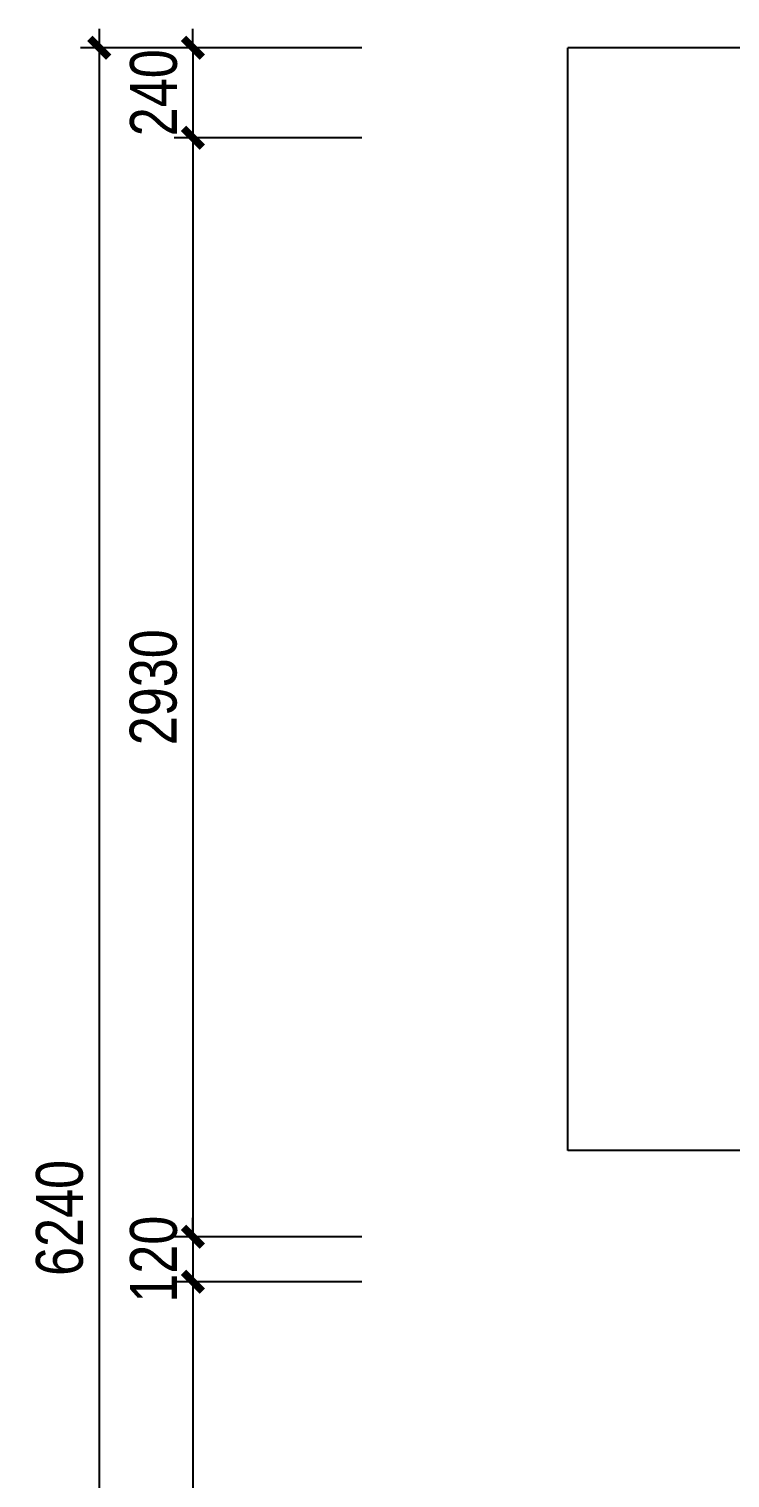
# Model space of a CAD drawing. Extents: x 160245 to 405305, y -111140 to 232735.
# Drawn here: x 390647 to 392517, y 79420 to 83284 of the extents above; entities that cross this region are included whole.
import ezdxf

# ---------------------------------------------------------------- set-up
doc = ezdxf.new("R2010")
doc.units = 0
doc.header["$LTSCALE"] = 10
doc.header["$MEASUREMENT"] = 0
doc.layers.get('Defpoints').update_dxf_attribs({"color": 229})
doc.layers.add('P-o 原建筑尺寸', color=8, linetype='Continuous')
doc.layers.add('P-Stair 楼梯（原建筑设备）', color=159, linetype='Continuous')
doc.styles.add('PDC DIM', font='PMingLiU-ExtB.ttf', dxfattribs={"width": 0.85})
doc.dimstyles.new('PDC-A2', dxfattribs={"dimscale": 0, "dimtxt": 2.5, "dimasz": 1, "dimexe": 1, "dimexo": 1, "dimgap": 0.7, "dimtad": 1, "dimdec": 0, "dimtxsty": 'PDC DIM', "dimblk": 'ARCHTICK', "dimcen": 1, "dimdle": 1, "dimclrd": 8, "dimclre": 8, "dimclrt": 9, "dimadec": 0, "dimazin": 0, "dimtfac": 1, "dimtdec": 0, "dimtix": 1, "dimtmove": 2, "dimatfit": 3, "dimldrblk": 'PDC A2 T R', "dimfxl": 10, "dimfxlon": 1, "dimarcsym": 0})

# ---------------------------------------------------------------- blocks, each defined once
blk = doc.blocks.new('_ArchTick')
at = {"color": 0, "linetype": 'ByBlock', "const_width": 0.4}
blk.add_lwpolyline([(-0.5, -0.5), (0.5, 0.5)], dxfattribs=at)
blk = doc.blocks.new('*D1594')
at = {"layer": 'Defpoints', "color": 0}
for p in [(391584.6, 83233.6), (391084.6, 82993.6), (391584.6, 82993.6)]:
    blk.add_point(p, dxfattribs=at)
at = {"layer": 'P-o 原建筑尺寸', "color": 8, "lineweight": -2}
for p, q in [((391084.6, 83233.6), (391084.6, 83283.6)), ((391534.6, 83233.6), (391034.6, 83233.6)), ((391084.6, 83233.6), (391084.6, 82993.6)), ((391534.6, 82993.6), (391034.6, 82993.6)), ((391084.6, 82993.6), (391084.6, 82943.6))]:
    blk.add_line(p, q, dxfattribs=at)
at = {"layer": 'P-o 原建筑尺寸', "color": 8, "lineweight": -2, "xscale": 50, "yscale": 50, "zscale": 50}
for p, rotation in [((391084.6, 83233.6), 270), ((391084.6, 82993.6), 90)]:
    blk.add_blockref('_ArchTick', p, dxfattribs=dict(at, rotation=rotation))
at = {"layer": 'P-o 原建筑尺寸', "color": 9, "insert": (390980, 83113.6), "char_height": 125, "attachment_point": 5, "rotation": 90, "style": 'PDC DIM'}
blk.add_mtext('240', dxfattribs=at)
blk = doc.blocks.new('PDC A2 T R')
at = {"color": 0, "linetype": 'ByBlock'}
blk.add_line((0, 0), (-2, 0), dxfattribs=at)
for points in [[(-2.147, 0.886), (-1.491, 1.345), (-0.6, 0), (0, 0)], [(-2.147, -0.886), (-1.491, -1.345), (-0.6, 0), (0, 0)]]:
    blk.add_solid(points, dxfattribs=at)
blk = doc.blocks.new('*D1595')
at = {"layer": 'Defpoints', "color": 0}
for p in [(391584.6, 82993.6), (391084.6, 80063.6), (391584.6, 80063.6)]:
    blk.add_point(p, dxfattribs=at)
at = {"layer": 'P-o 原建筑尺寸', "color": 8, "lineweight": -2}
for p, q in [((391084.6, 83043.6), (391084.6, 80013.6)), ((391534.6, 82993.6), (391034.6, 82993.6)), ((391534.6, 80063.6), (391034.6, 80063.6))]:
    blk.add_line(p, q, dxfattribs=at)
at = {"layer": 'P-o 原建筑尺寸', "color": 8, "lineweight": -2, "xscale": 50, "yscale": 50, "zscale": 50}
for p, rotation in [((391084.6, 82993.6), 90), ((391084.6, 80063.6), 270)]:
    blk.add_blockref('_ArchTick', p, dxfattribs=dict(at, rotation=rotation))
at = {"layer": 'P-o 原建筑尺寸', "color": 9, "insert": (390979.2, 81528.6), "char_height": 125, "attachment_point": 5, "rotation": 90, "style": 'PDC DIM'}
blk.add_mtext('2930', dxfattribs=at)
blk = doc.blocks.new('*D1597')
at = {"layer": 'Defpoints', "color": 0}
for p in [(391584.6, 83233.6), (390834.6, 76993.6), (391584.6, 76993.6)]:
    blk.add_point(p, dxfattribs=at)
at = {"layer": 'P-o 原建筑尺寸', "color": 8, "lineweight": -2}
for p, q in [((390834.6, 83283.6), (390834.6, 76943.6)), ((391334.6, 83233.6), (390784.6, 83233.6)), ((391334.6, 76993.6), (390784.6, 76993.6))]:
    blk.add_line(p, q, dxfattribs=at)
at = {"layer": 'P-o 原建筑尺寸', "color": 8, "lineweight": -2, "xscale": 50, "yscale": 50, "zscale": 50}
for p, rotation in [((390834.6, 83233.6), 90), ((390834.6, 76993.6), 270)]:
    blk.add_blockref('_ArchTick', p, dxfattribs=dict(at, rotation=rotation))
at = {"layer": 'P-o 原建筑尺寸', "color": 9, "insert": (390729.2, 80113.6), "char_height": 125, "attachment_point": 5, "rotation": 90, "style": 'PDC DIM'}
blk.add_mtext('6240', dxfattribs=at)
blk = doc.blocks.new('*D1616')
at = {"layer": 'Defpoints', "color": 0}
for p in [(391584.6, 80063.6), (391084.6, 79943.6), (391584.6, 79943.6)]:
    blk.add_point(p, dxfattribs=at)
at = {"layer": 'P-o 原建筑尺寸', "color": 8, "lineweight": -2}
for p, q in [((391084.6, 80063.6), (391084.6, 80113.6)), ((391534.6, 80063.6), (391034.6, 80063.6)), ((391084.6, 80063.6), (391084.6, 79943.6)), ((391534.6, 79943.6), (391034.6, 79943.6)), ((391084.6, 79943.6), (391084.6, 79893.6))]:
    blk.add_line(p, q, dxfattribs=at)
at = {"layer": 'P-o 原建筑尺寸', "color": 8, "lineweight": -2, "xscale": 50, "yscale": 50, "zscale": 50}
for p, rotation in [((391084.6, 80063.6), 270), ((391084.6, 79943.6), 90)]:
    blk.add_blockref('_ArchTick', p, dxfattribs=dict(at, rotation=rotation))
at = {"layer": 'P-o 原建筑尺寸', "color": 9, "insert": (390980, 80003.6), "char_height": 125, "attachment_point": 5, "rotation": 90, "style": 'PDC DIM'}
blk.add_mtext('120', dxfattribs=at)
blk = doc.blocks.new('*D1617')
at = {"layer": 'Defpoints', "color": 0}
for p in [(391584.6, 79943.6), (391084.6, 77233.6), (391584.6, 77233.6)]:
    blk.add_point(p, dxfattribs=at)
at = {"layer": 'P-o 原建筑尺寸', "color": 8, "lineweight": -2}
for p, q in [((391084.6, 79993.6), (391084.6, 77183.6)), ((391534.6, 79943.6), (391034.6, 79943.6)), ((391534.6, 77233.6), (391034.6, 77233.6))]:
    blk.add_line(p, q, dxfattribs=at)
at = {"layer": 'P-o 原建筑尺寸', "color": 8, "lineweight": -2, "xscale": 50, "yscale": 50, "zscale": 50}
for p, rotation in [((391084.6, 79943.6), 90), ((391084.6, 77233.6), 270)]:
    blk.add_blockref('_ArchTick', p, dxfattribs=dict(at, rotation=rotation))
at = {"layer": 'P-o 原建筑尺寸', "color": 9, "insert": (390980, 78588.6), "char_height": 125, "attachment_point": 5, "rotation": 90, "style": 'PDC DIM'}
blk.add_mtext('2710', dxfattribs=at)

msp = doc.modelspace()

# ---------------------------------------------------------------- linework, layer by layer
at = {"layer": 'P-Stair 楼梯（原建筑设备）', "linetype": 'Continuous'}
for p, q in [((392084.6, 80293.6), (392084.6, 83233.6)), ((392584.6, 83233.6), (392084.6, 83233.6)), ((392584.6, 80293.6), (392084.6, 80293.6))]:
    msp.add_line(p, q, dxfattribs=at)

# ---------------------------------------------------------------- dimensions: what is measured, and where the dimension line sits
at = {"layer": 'P-o 原建筑尺寸'}
for base, p1, p2, picture, middle in [((390834.6, 76993.6), (391584.6, 83233.6), (391584.6, 76993.6), '*D1597', (390729.2, 80113.6)), ((391084.6, 82993.6), (391584.6, 83233.6), (391584.6, 82993.6), '*D1594', (390980, 83113.6)), ((391084.6, 80063.6), (391584.6, 82993.6), (391584.6, 80063.6), '*D1595', (390979.2, 81528.6)), ((391084.6, 79943.6), (391584.6, 80063.6), (391584.6, 79943.6), '*D1616', (390980, 80003.6)), ((391084.6, 77233.6), (391584.6, 79943.6), (391584.6, 77233.6), '*D1617', (390980, 78588.6))]:
    dim = msp.add_linear_dim(base=base, p1=p1, p2=p2, angle=90, dimstyle='PDC-A2', override={"dimscale": 50}, dxfattribs=at)
    dim.commit()
    dim.dimension.update_dxf_attribs({"geometry": picture, "text_midpoint": middle})

doc.saveas('drawing.dxf')
